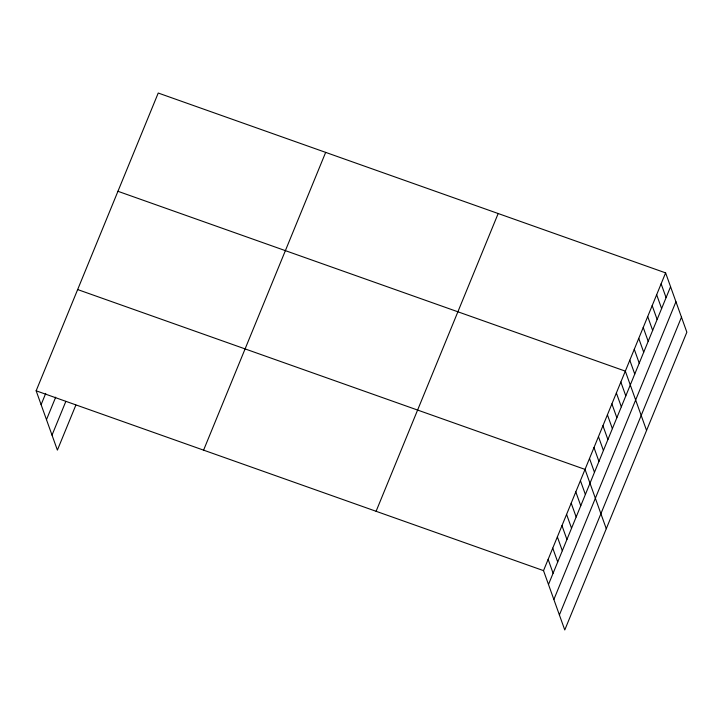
<?xml version="1.0" encoding="UTF-8"?>
<svg xmlns="http://www.w3.org/2000/svg" width="723" height="723" viewBox="0 0 723 723"><rect width="100%" height="100%" fill="white"/><g stroke="black" fill="none" stroke-linecap="round" stroke-linejoin="round"><path stroke-width="1.08" d="M75.843 405.133L57.388 450.122L36.15 390.8L158.229 93.032L665.612 272.878L686.85 332.2L564.771 629.968L543.524 570.637L665.612 272.878M41.112 404.645L45.721 393.402M46.48 419.656L55.707 397.162M52.02 435.119L65.856 401.373M203.588 450.149L325.666 152.381M376.096 511.288L498.174 213.529M548.486 584.491L670.564 286.724M553.863 599.494L675.942 301.735M559.394 614.957L681.473 317.198M117.948 191.297L625.323 371.134L646.561 430.465M77.659 289.562L585.034 469.399L606.272 528.721M36.15 390.8L543.524 570.637M661.129 283.796L666.091 297.641M656.656 294.713L661.617 308.558M652.182 305.63L657.135 319.485M647.7 316.547L652.661 330.402M643.226 327.465L648.188 341.319M638.752 338.382L643.705 352.237M634.27 349.299L639.231 363.154M629.796 360.217L634.758 374.071M620.849 382.051L625.802 395.906M616.367 392.978L621.328 406.823M611.893 403.895L616.855 417.74M607.419 414.812L612.372 428.658M602.937 425.73L607.898 439.575M598.463 436.647L603.425 450.492M593.99 447.564L598.942 461.41M589.507 458.481L594.469 472.336M580.424 480.65L585.386 494.496M575.806 491.893L580.768 505.748M571.197 503.145L576.159 516.999M566.588 514.396L571.55 528.242M561.979 525.648L566.931 539.494M557.361 536.891L562.322 550.745M552.752 548.142L557.713 561.988M548.142 559.394L553.095 573.24"/></g></svg>
